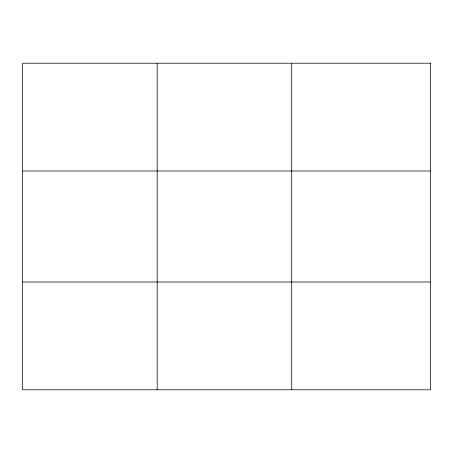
<?xml version="1.0" encoding="UTF-8"?>
<svg xmlns="http://www.w3.org/2000/svg" width="453" height="453" viewBox="0 0 453 453"><rect width="100%" height="100%" fill="white"/><g stroke="black" fill="none" stroke-linecap="round" stroke-linejoin="round"><path stroke-width="0.68" d="M157.191 389.784L157.191 63.216M291.732 389.784L291.732 63.216M22.65 170.985L430.35 170.985M22.65 282.015L430.35 282.015M430.35 63.216L430.35 389.784L22.65 389.784L22.65 63.216L430.35 63.216"/></g></svg>
